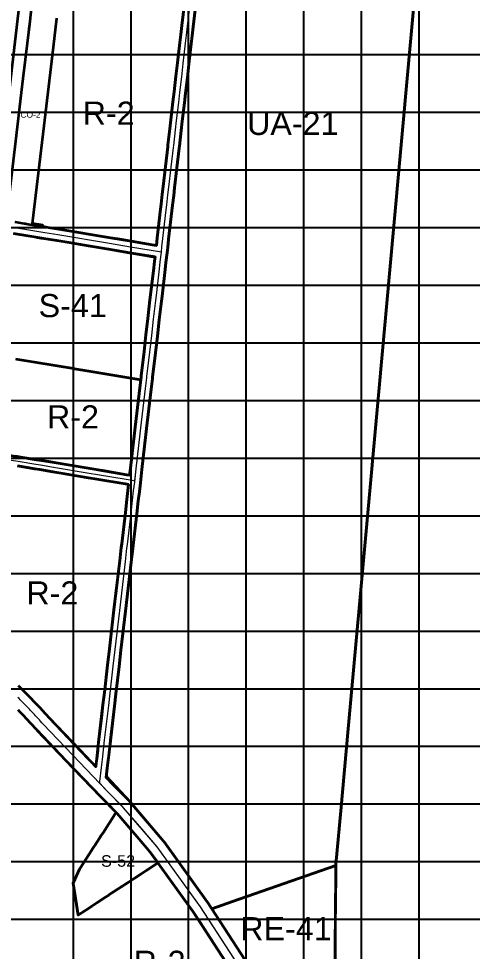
# Model space of a CAD drawing. Header units: millimetres. Extents: x 464536 to 476893, y 870501 to 881610.
# Drawn here: x 469005 to 469792, y 877744 to 879362 of the extents above; entities that cross this region are included whole.
import ezdxf
from ezdxf.enums import TextEntityAlignment as Align

# ---------------------------------------------------------------- set-up
doc = ezdxf.new("R2010")
doc.units = ezdxf.units.MM
for name, color, linetype, lineweight in [('Center_1', 7, 'Continuous', 5), ('Land Use Code', 7, 'Continuous', 35), ('Mixed use', 30, 'Continuous', 35), ('Proposed Road Net work', 7, 'Continuous', 35), ('Recreational _ Environmental', 84, 'Continuous', 35), ('Services', 170, 'Continuous', 35), ('Urban Agriculture-', 90, 'Continuous', 35)]:
    doc.layers.add(name, color=color, linetype=linetype, lineweight=lineweight)
doc.layers.add('Commerce_ Business _ Trade', color=10, linetype='Continuous')
doc.layers.add('Grid1', color=7, linetype='Continuous')
doc.styles.add('Arial', font='arial.ttf')

msp = doc.modelspace()

# ---------------------------------------------------------------- linework, layer by layer
at = {"layer": 'Center_1'}
for points in [[(469145.9, 878038.5), (469145.9, 878039.1), (469148.7, 878063.1), (469150.3, 878077), (469154.2, 878110.4), (469161.3, 878171.1), (469163.7, 878192.1), (469169.2, 878239.3), (469172.5, 878267.9), (469180.4, 878335.6), (469190.3, 878420.6), (469192.9, 878443.5), (469193.7, 878450.2), (469200, 878504.6), (469202.6, 878526.8), (469204.5, 878542.9), (469206.3, 878558.3), (469209, 878581.5), (469216, 878642.2), (469217.2, 878652.5), (469225.1, 878720.9), (469227.3, 878739.1), (469227.5, 878741.5), (469232.4, 878783.6), (469235.8, 878812.6), (469239.1, 878840.9), (469242.9, 878873.6), (469243.9, 878882.1), (469249.3, 878928.5), (469250.6, 878940.2), (469252.6, 878957.1), (469253.7, 878966.5), (469255.4, 878981), (469261.1, 879030.3), (469262.2, 879039.5), (469264.1, 879056.4), (469265.7, 879070.1), (469269.7, 879104.7), (469273.7, 879138.9), (469274.1, 879142.1), (469277.3, 879169.6), (469279.1, 879185.3), (469282.8, 879217), (469284.8, 879234.2), (469287.9, 879261.4), (469290.6, 879284.4), (469294.7, 879319.6), (469296.3, 879333.6), (469298.1, 879349.1), (469306.7, 879423.4)], [(469252.6, 878957.1), (469198.9, 878966.1), (469162.6, 878972.1), (469072.9, 878987.1), (469050.3, 878990.8), (469022.5, 878995.5), (468997.5, 878999.6)], [(469004, 878594.5), (469034.7, 878589.3), (469042.9, 878588), (469065.5, 878584.2), (469127.6, 878573.9), (469141.8, 878571.5), (469191.3, 878563.2), (469201.7, 878561.5), (469206.5, 878560.7)], [(469407.5, 877687.8), (469320.3, 877821.7), (469245.1, 877925.7), (469245.1, 877925.7), (469244.6, 877926.3), (469235.5, 877937), (469218.5, 877956.8), (469187.1, 877993.6), (469184.9, 877995.8), (469170.3, 878010.6), (469158.2, 878022.8), (469110.6, 878072.6), (469099, 878084.7), (469047.5, 878138.6), (469047.3, 878138.7), (469045.3, 878141), (469043.1, 878143.4), (469041, 878145.8), (469038.8, 878148.1), (469036.6, 878150.5), (469034.4, 878152.8), (469032.3, 878155.2), (469030.1, 878157.5), (469027.9, 878159.9), (469025.7, 878162.2), (469023.5, 878164.5), (469021.2, 878166.9), (469019, 878169.2), (469016.8, 878171.5), (469014.6, 878173.8), (469012.3, 878176.1), (469010.1, 878178.4), (469007.8, 878180.7), (469005.6, 878182.9), (469003.6, 878184.9)]]:
    msp.add_lwpolyline(points, dxfattribs=at)
for points in [[(469252.6, 878957.1, 0), (469253.7, 878966.5, 0), (469255.4, 878981, 0), (469261.1, 879030.3, 0), (469262.2, 879039.5, 0), (469264.1, 879056.4, 0), (469265.7, 879070.1, 0), (469269.7, 879104.7, 0), (469273.7, 879138.9, 0), (469274.1, 879142.1, 0), (469277.3, 879169.6, 0), (469279.1, 879185.3, 0), (469282.8, 879217, 0), (469284.8, 879234.2, 0), (469287.9, 879261.4, 0), (469290.6, 879284.4, 0), (469294.7, 879319.6, 0), (469296.3, 879333.6, 0), (469298.1, 879349.1, 0), (469303.6, 879396.2, 0)], [(469252.6, 878957.1, 0), (469198.9, 878966.1, 0), (469162.6, 878972.1, 0), (469072.9, 878987.1, 0), (469050.3, 878990.8, 0), (469022.5, 878995.5, 0), (468997.5, 878999.6, 0), (468946.6, 879008.2, 0)], [(469206.5, 878560.7, 0), (469209, 878581.5, 0), (469216, 878642.2, 0), (469217.2, 878652.5, 0), (469225.1, 878720.9, 0), (469227.3, 878739.1, 0), (469227.5, 878741.5, 0), (469232.4, 878783.6, 0), (469235.8, 878812.6, 0), (469239.1, 878840.9, 0), (469242.9, 878873.6, 0), (469243.9, 878882.1, 0), (469249.3, 878928.5, 0), (469250.6, 878940.2, 0), (469252.6, 878957.1, 0)], [(468899.9, 878611.8, 0), (468904.7, 878611, 0), (468914.7, 878609.3, 0), (468928.3, 878607.1, 0), (468935, 878605.9, 0), (468972, 878599.8, 0), (468980.3, 878598.4, 0), (468980.5, 878598.4, 0), (468984.3, 878597.7, 0), (469004, 878594.5, 0), (469034.7, 878589.3, 0), (469042.9, 878588, 0), (469065.5, 878584.2, 0), (469127.6, 878573.9, 0), (469141.8, 878571.5, 0), (469191.3, 878563.2, 0), (469201.7, 878561.5, 0), (469206.5, 878560.7, 0)], [(469145.6, 878036, 0), (469145.9, 878039.1, 0), (469148.7, 878063.1, 0), (469150.3, 878077, 0), (469154.2, 878110.4, 0), (469161.3, 878171.1, 0), (469163.7, 878192.1, 0), (469169.2, 878239.3, 0), (469172.5, 878267.9, 0), (469180.4, 878335.6, 0), (469190.3, 878420.6, 0), (469192.9, 878443.5, 0), (469193.7, 878450.2, 0), (469200, 878504.6, 0), (469202.6, 878526.8, 0), (469204.5, 878542.9, 0), (469206.3, 878558.3, 0), (469206.5, 878560.7, 0)], [(469679, 877343.4, 0), (469673, 877346.5, 0), (469666.8, 877349.3, 0), (469659.9, 877351.4, 0), (469653.2, 877354, 0), (469646.7, 877357.1, 0), (469640.4, 877360.6, 0), (469634.3, 877364.5, 0), (469628.5, 877368.8, 0), (469623.1, 877373.4, 0), (469617.9, 877378.5, 0), (469613.2, 877383.9, 0), (469607.2, 877391.4, 0), (469601.6, 877399.2, 0), (469596.4, 877407.2, 0), (469591.7, 877415.6, 0), (469587.5, 877424.2, 0), (469524.8, 877532.6, 0), (469407.5, 877687.8, 0), (469320.3, 877821.7, 0), (469245.1, 877925.7, 0), (469187.1, 877993.6, 0), (469158.2, 878022.8, 0), (469145.6, 878036, 0)]]:
    msp.add_polyline3d(points, dxfattribs=at)
at = {"layer": 'Commerce_ Business _ Trade'}
for points in [[(469003.1, 879179.7, 0), (469005.6, 879200.9, 0), (469009.5, 879234.1, 0), (469012.4, 879258.5, 0), (469012.5, 879259.2, 0), (469014.5, 879276.6, 0), (469015.6, 879285.8, 0), (469021.8, 879338.2, 0), (469022.6, 879345, 0), (469023.5, 879352.6, 0), (469025.3, 879368.2, 0)], [(469071.2, 879362.8, 0), (469065.2, 879312.8, 0), (469049, 879176.1, 0), (469039.3, 879094.2, 0), (469029, 879007.1, 0), (469046.8, 879004.1, 0), (469046.5, 879001.6, 0), (469046.1, 879001.7, 0), (469032, 879004, 0), (469024.2, 879005.3, 0), (469016.7, 879006.6, 0), (469010.1, 879007.7, 0), (468999.1, 879009.5, 0)]]:
    msp.add_polyline3d(points, dxfattribs=at)
at = {"layer": 'Grid1'}
for p, q in [((469100, 870600), (469100, 881600)), ((469200, 870600), (469200, 881600)), ((469300, 870600), (469300, 881600)), ((469400, 870600), (469400, 881600)), ((469500, 870600), (469500, 881600)), ((469600, 870600), (469600, 881600)), ((469700, 870600), (469700, 881600)), ((464700, 879300), (472600, 879300)), ((464700, 879200), (472600, 879200)), ((464700, 879100), (472600, 879100)), ((464700, 879000), (472600, 879000)), ((464700, 878900), (472600, 878900)), ((464700, 878800), (472600, 878800)), ((464700, 878700), (472600, 878700)), ((464700, 878600), (472600, 878600)), ((464700, 878600), (472600, 878600)), ((464700, 878500), (472600, 878500)), ((464700, 878400), (472600, 878400)), ((464700, 878300), (472600, 878300)), ((464700, 878200), (472600, 878200)), ((464700, 878100), (472600, 878100)), ((464700, 878000), (472600, 878000)), ((464700, 877900), (472600, 877900)), ((464700, 877800), (472600, 877800))]:
    msp.add_line(p, q, dxfattribs=at)
at = {"layer": 'Mixed use'}
for points in [[(469001.1, 878771.5), (469100, 878755.1), (469102, 878754.7), (469126.5, 878750.6), (469130.5, 878750), (469151, 878746.6), (469216.8, 878735.6), (469215.2, 878722), (469207.3, 878653.7), (469206.1, 878643.4), (469199, 878582.7), (469197.6, 878570.3), (469195.9, 878570.6), (469192.6, 878571.1), (469192.2, 878571.2), (469150.5, 878578.2), (469143.1, 878579.4), (469128.9, 878581.8), (469066.8, 878592.1), (469056.9, 878593.8), (469046.2, 878595.5), (469044.2, 878595.9), (469036, 878597.2), (469026.7, 878598.8), (469005.3, 878602.3), (468999.6, 878603.3)], [(469002.7, 878586.6), (469033.3, 878581.4), (469041.6, 878580.1), (469064.1, 878576.3), (469085.7, 878572.7), (469126.3, 878566), (469140.5, 878563.6), (469190, 878555.4), (469190.4, 878555.3), (469191.2, 878555.2), (469195.7, 878554.4), (469194.5, 878544), (469192.7, 878527.9), (469190.1, 878505.7), (469183.8, 878451.4), (469183, 878444.7), (469180.3, 878421.8), (469179.9, 878418.2), (469170.4, 878336.7), (469162.6, 878269), (469159.3, 878240.5), (469153.8, 878193.2), (469151.3, 878172.2), (469148.6, 878149), (469144.3, 878111.6), (469142.6, 878097), (469142.2, 878093.3), (469140.4, 878078.1), (469139.6, 878071.2), (469138.9, 878064.7), (469137.5, 878066.2), (469126.9, 878077.3), (469101.9, 878103.4), (469058.4, 878148.9), (469056.4, 878151.1), (469054.2, 878153.5), (469052, 878155.9), (469049.8, 878158.3), (469047.6, 878160.7), (469045.4, 878163.1), (469043.2, 878165.4), (469041, 878167.8), (469038.8, 878170.2), (469036.6, 878172.5), (469034.3, 878174.9), (469032.1, 878177.2), (469029.8, 878179.6), (469027.6, 878181.9), (469025.3, 878184.2), (469023.1, 878186.5), (469020.8, 878188.9), (469018.5, 878191.2), (469016.3, 878193.5), (469014, 878195.8), (469011.7, 878198.1), (469009.4, 878200.4), (469007.1, 878202.7), (469004.8, 878204.9)]]:
    msp.add_lwpolyline(points, dxfattribs=at)
for points in [[(469292.6, 879388.2, 0), (469288.2, 879350.3, 0), (469286.4, 879334.7, 0), (469284.7, 879320.7, 0), (469280.7, 879285.6, 0), (469278, 879262.6, 0), (469274.8, 879235.3, 0), (469272.8, 879218.2, 0), (469269.2, 879186.5, 0), (469267.3, 879170.8, 0), (469264.1, 879143.3, 0), (469263.8, 879140, 0), (469259.8, 879105.9, 0), (469255.8, 879071.2, 0), (469254.2, 879057.6, 0), (469252.2, 879040.7, 0), (469251.1, 879031.5, 0), (469245.4, 878982.2, 0), (469243.9, 878968.7, 0), (469229.8, 878971.1, 0), (469200.5, 878976, 0), (469176.5, 878980, 0), (469164.2, 878982, 0), (469074.6, 878996.9, 0), (469051.9, 879000.7, 0), (469046.5, 879001.6, 0), (469046.8, 879004.1, 0), (469029, 879007.1, 0), (469039.3, 879094.2, 0), (469049, 879176.1, 0), (469065.2, 879312.8, 0), (469071.2, 879362.8, 0)], [(469003.8, 878163.3, 0), (469006, 878161.1, 0), (469008.2, 878158.8, 0), (469010.4, 878156.5, 0), (469012.6, 878154.2, 0), (469014.8, 878151.9, 0), (469016.9, 878149.6, 0), (469019.1, 878147.3, 0), (469021.3, 878145, 0), (469023.4, 878142.6, 0), (469025.6, 878140.3, 0), (469027.7, 878138, 0), (469029.9, 878135.7, 0), (469032, 878133.3, 0), (469034.1, 878131, 0), (469036.3, 878128.6, 0), (469036.6, 878128.3, 0), (469088.2, 878074.3, 0), (469147.5, 878012.3, 0), (469174.2, 877985.3, 0), (469171.4, 877981, 0), (469163.7, 877969.2, 0), (469163.6, 877969, 0), (469160.1, 877963.6, 0), (469158.5, 877961, 0), (469151.4, 877950.1, 0), (469147.8, 877944.6, 0), (469146.3, 877942.2, 0), (469139, 877931, 0), (469138.3, 877929.9, 0), (469134.4, 877923.9, 0), (469127.1, 877912.7, 0), (469126, 877911, 0), (469112.7, 877890.4, 0), (469110.5, 877887, 0), (469099.7, 877862.7, 0), (469108.5, 877807.3, 0), (469115.4, 877811.8, 0), (469126.1, 877818.8, 0), (469132.1, 877822.8, 0), (469140.9, 877828.5, 0), (469155.6, 877838.2, 0), (469161.4, 877842, 0), (469161.7, 877842.2, 0), (469196.5, 877864.9, 0), (469199.6, 877867, 0), (469205.3, 877870.7, 0), (469218.5, 877879.4, 0), (469225.8, 877884.1, 0), (469242.5, 877895.1, 0), (469246.7, 877897.9, 0), (469282.5, 877848.3, 0), (469307.9, 877813.2, 0), (469319.4, 877795.5, 0), (469364.2, 877726.7, 0)]]:
    msp.add_polyline3d(points, dxfattribs=at)
at = {"layer": 'Proposed Road Net work'}
for points in [[(469316.7, 879422.2, 0), (469308, 879348, 0), (469306.2, 879332.4, 0), (469304.6, 879318.4, 0), (469300.5, 879283.3, 0), (469297.9, 879260.3, 0), (469294.7, 879233, 0), (469292.7, 879215.9, 0), (469289, 879184.2, 0), (469287.2, 879168.4, 0), (469284, 879140.9, 0), (469283.6, 879137.7, 0), (469279.7, 879103.6, 0), (469275.6, 879068.9, 0), (469274, 879055.3, 0), (469272.1, 879038.4, 0), (469271, 879029.1, 0), (469265.3, 878979.9, 0), (469263.6, 878965.3, 0), (469262.5, 878956, 0), (469260.5, 878939, 0), (469259.2, 878927.3, 0), (469253.8, 878880.9, 0), (469252.8, 878872.4, 0), (469249, 878839.7, 0), (469245.7, 878811.4, 0), (469242.4, 878782.4, 0), (469237.5, 878740.4, 0), (469237.2, 878737.9, 0), (469235.1, 878719.7, 0), (469227.1, 878651.4, 0), (469225.9, 878641, 0), (469218.9, 878580.4, 0), (469216.2, 878557.2, 0), (469214.4, 878541.7, 0), (469212.5, 878525.6, 0), (469209.9, 878503.4, 0), (469203.6, 878449, 0), (469202.9, 878442.4, 0), (469200.2, 878419.5, 0), (469190.3, 878334.4, 0), (469182.4, 878266.7, 0), (469179.1, 878238.2, 0), (469173.6, 878190.9, 0), (469171.2, 878169.9, 0), (469164.2, 878109.3, 0), (469160.3, 878075.8, 0), (469158.7, 878062, 0), (469156.8, 878046, 0), (469169, 878033.2, 0), (469180.9, 878021.1, 0), (469195.5, 878006.4, 0), (469197.8, 878004.1, 0), (469198.5, 878003.3, 0), (469229.9, 877966.6, 0), (469246.9, 877946.7, 0), (469256, 877936, 0), (469256.6, 877935.4, 0), (469257.3, 877934.4, 0), (469332.4, 877830.5, 0), (469332.8, 877829.9, 0), (469419.7, 877696.4, 0)], [(469316.7, 879422.2, 0), (469308, 879348, 0), (469306.2, 879332.4, 0), (469304.6, 879318.4, 0), (469300.5, 879283.3, 0), (469297.9, 879260.3, 0), (469294.7, 879233, 0), (469292.7, 879215.9, 0), (469289, 879184.2, 0), (469287.2, 879168.4, 0), (469284, 879140.9, 0), (469283.6, 879137.7, 0), (469279.7, 879103.6, 0), (469275.6, 879068.9, 0), (469274, 879055.3, 0), (469272.1, 879038.4, 0), (469271, 879029.1, 0), (469265.3, 878979.9, 0), (469263.6, 878965.3, 0), (469262.5, 878956, 0), (469260.5, 878939, 0), (469259.2, 878927.3, 0), (469253.8, 878880.9, 0), (469252.8, 878872.4, 0), (469249, 878839.7, 0), (469245.7, 878811.4, 0), (469242.4, 878782.4, 0), (469237.5, 878740.4, 0), (469237.2, 878737.9, 0), (469235.1, 878719.7, 0), (469227.1, 878651.4, 0), (469225.9, 878641, 0), (469218.9, 878580.4, 0), (469216.2, 878557.2, 0), (469214.4, 878541.7, 0), (469212.5, 878525.6, 0), (469209.9, 878503.4, 0), (469203.6, 878449, 0), (469202.9, 878442.4, 0), (469200.2, 878419.5, 0), (469190.3, 878334.4, 0), (469182.4, 878266.7, 0), (469179.1, 878238.2, 0), (469173.6, 878190.9, 0), (469171.2, 878169.9, 0), (469164.2, 878109.3, 0), (469160.3, 878075.8, 0), (469158.7, 878062, 0), (469157.1, 878048.4, 0), (469198.3, 878003.5, 0), (469256.6, 877935.4, 0), (469257.3, 877934.5, 0), (469332.4, 877830.5, 0), (469332.8, 877829.9, 0), (469419.7, 877696.4, 0)], [(468999.1, 879009.5, 0), (469024.2, 879005.3, 0), (469051.9, 879000.7, 0), (469074.6, 878996.9, 0), (469164.2, 878982, 0), (469200.5, 878976, 0), (469243.9, 878968.7, 0), (469245.4, 878982.2, 0), (469251.1, 879031.5, 0), (469252.2, 879040.7, 0), (469254.2, 879057.6, 0), (469255.8, 879071.2, 0), (469259.8, 879105.9, 0), (469263.8, 879140, 0), (469264.1, 879143.3, 0), (469267.3, 879170.8, 0), (469269.2, 879186.5, 0), (469272.8, 879218.2, 0), (469274.8, 879235.3, 0), (469278, 879262.6, 0), (469280.7, 879285.6, 0), (469284.7, 879320.7, 0), (469286.4, 879334.7, 0), (469288.2, 879350.3, 0), (469292.6, 879388.2, 0)], [(468999.1, 879009.5, 0), (469024.2, 879005.3, 0), (469051.9, 879000.7, 0), (469074.6, 878996.9, 0), (469164.2, 878982, 0), (469200.5, 878976, 0), (469243.9, 878968.7, 0), (469245.4, 878982.2, 0), (469251.1, 879031.5, 0), (469252.2, 879040.7, 0), (469254.2, 879057.6, 0), (469255.8, 879071.2, 0), (469259.8, 879105.9, 0), (469263.8, 879140, 0), (469264.1, 879143.3, 0), (469267.3, 879170.8, 0), (469269.2, 879186.5, 0), (469272.8, 879218.2, 0), (469274.8, 879235.3, 0), (469278, 879262.6, 0), (469280.7, 879285.6, 0), (469284.7, 879320.7, 0), (469286.4, 879334.7, 0), (469288.2, 879350.3, 0), (469292.6, 879388.2, 0)], [(468985.6, 878605.6, 0), (469005.3, 878602.3, 0), (469036, 878597.2, 0), (469044.2, 878595.9, 0), (469066.8, 878592.1, 0), (469128.9, 878581.8, 0), (469143.1, 878579.4, 0), (469192.6, 878571.1, 0), (469197.6, 878570.3, 0), (469199, 878582.7, 0), (469206.1, 878643.4, 0), (469207.3, 878653.7, 0), (469215.2, 878722, 0), (469217.3, 878740.3, 0), (469217.6, 878742.7, 0), (469222.5, 878784.8, 0), (469225.9, 878813.7, 0), (469229.1, 878842, 0), (469232.9, 878874.7, 0), (469233.9, 878883.3, 0), (469239.3, 878929.7, 0), (469240.7, 878941.3, 0), (469241.6, 878948.8, 0), (469197.2, 878956.2, 0), (469160.9, 878962.3, 0), (469071.3, 878977.2, 0), (469048.6, 878981, 0), (469020.9, 878985.6, 0), (468995.8, 878989.8, 0)], [(468985.6, 878605.6, 0), (469005.3, 878602.3, 0), (469036, 878597.2, 0), (469044.2, 878595.9, 0), (469066.8, 878592.1, 0), (469128.9, 878581.8, 0), (469143.1, 878579.4, 0), (469192.6, 878571.1, 0), (469197.6, 878570.3, 0), (469199, 878582.7, 0), (469206.1, 878643.4, 0), (469207.3, 878653.7, 0), (469215.2, 878722, 0), (469217.3, 878740.3, 0), (469217.6, 878742.7, 0), (469222.5, 878784.8, 0), (469225.9, 878813.7, 0), (469229.1, 878842, 0), (469232.9, 878874.7, 0), (469233.9, 878883.3, 0), (469239.3, 878929.7, 0), (469240.7, 878941.3, 0), (469241.6, 878948.8, 0), (469197.2, 878956.2, 0), (469160.9, 878962.3, 0), (469071.3, 878977.2, 0), (469048.6, 878981, 0), (469020.9, 878985.6, 0), (468995.8, 878989.8, 0)], [(469004.8, 878204.9, 0), (469007.1, 878202.7, 0), (469009.4, 878200.4, 0), (469011.7, 878198.1, 0), (469014.1, 878195.6, 0), (469016.3, 878193.5, 0), (469018.5, 878191.2, 0), (469020.8, 878188.9, 0), (469023.1, 878186.5, 0), (469025.3, 878184.2, 0), (469027.6, 878181.9, 0), (469029.8, 878179.6, 0), (469032.1, 878177.2, 0), (469034.3, 878174.9, 0), (469036.6, 878172.5, 0), (469038.8, 878170.2, 0), (469041, 878167.8, 0), (469043.2, 878165.4, 0), (469045.4, 878163.1, 0), (469047.6, 878160.7, 0), (469049.8, 878158.3, 0), (469052, 878155.9, 0), (469054.2, 878153.5, 0), (469056.4, 878151.1, 0), (469058.4, 878148.9, 0), (469109.9, 878095, 0), (469121.4, 878083, 0), (469138.8, 878064.5, 0), (469140.4, 878078.1, 0), (469144.3, 878111.6, 0), (469151.3, 878172.2, 0), (469153.8, 878193.2, 0), (469159.3, 878240.5, 0), (469162.6, 878269, 0), (469170.4, 878336.7, 0), (469180.3, 878421.8, 0), (469183, 878444.7, 0), (469183.8, 878451.4, 0), (469190.1, 878505.7, 0), (469192.7, 878527.9, 0), (469194.5, 878544, 0), (469195.7, 878554.4, 0), (469190, 878555.4, 0), (469140.5, 878563.6, 0), (469126.3, 878566, 0), (469064.1, 878576.3, 0), (469041.6, 878580.1, 0), (469033.3, 878581.4, 0), (469002.7, 878586.6, 0)], [(469394.9, 877679.6, 0), (469307.9, 877813.2, 0), (469233.2, 877916.5, 0), (469224.1, 877927.2, 0), (469207.1, 877947.1, 0), (469176.1, 877983.4, 0), (469174.2, 877985.3, 0), (469159.6, 878000.1, 0), (469147.5, 878012.3, 0), (469099.7, 878062.2, 0), (469088.2, 878074.3, 0), (469036.4, 878128.4, 0), (469034.1, 878131, 0), (469032, 878133.3, 0), (469029.9, 878135.7, 0), (469027.7, 878138, 0), (469025.6, 878140.3, 0), (469023.4, 878142.6, 0), (469021.3, 878145, 0), (469019.1, 878147.3, 0), (469016.9, 878149.6, 0), (469014.8, 878151.9, 0), (469012.6, 878154.2, 0), (469010.4, 878156.5, 0), (469008.2, 878158.8, 0), (469006, 878161.1, 0), (469003.8, 878163.3, 0)]]:
    msp.add_polyline3d(points, dxfattribs=at)
at = {"layer": 'Recreational _ Environmental'}
msp.add_lwpolyline([(469552.5, 877605.8), (469554.1, 877752.2), (469555.4, 877876.9), (469555.6, 877893), (469555.6, 877894.8), (469564.1, 877988.2), (469577, 878130.2), (469611.5, 878511.2), (469696.6, 879450.6), (469703.7, 879528.2), (469720.3, 879711.4), (469736.2, 879887), (469784.8, 880423.7), (469756.7, 880518.4), (469979.1, 880473)], dxfattribs=at)
for points in [[(468995.6, 879115.8), (468983.3, 879012.2), (468979.2, 879012.9), (468974.5, 879013.7), (468970.2, 879014.4), (468964.4, 879015.4), (468962.6, 879015.7), (468962.9, 879018.1), (468965.7, 879041.5), (468967, 879052.5), (468969.5, 879074.3), (468972.3, 879097.6), (469012.9, 879442.5), (469033.6, 879438.5), (469028.6, 879396), (469023.5, 879352.6), (469012.4, 879258.5), (469009.5, 879234.1), (468999.6, 879149.9)], [(469552.1, 877562.8), (469551.6, 877516.2), (469537.7, 877540.1), (469536.7, 877541.7), (469419.7, 877696.4), (469340.3, 877818.4), (469376.1, 877830.8), (469555.6, 877893), (469555.4, 877876.9), (469554.5, 877786.4), (469554.1, 877752.2), (469552.5, 877605.8)]]:
    msp.add_lwpolyline(points, close=True, dxfattribs=at)
at = {"layer": 'Services'}
msp.add_lwpolyline([(468995.8, 878989.8), (469020.9, 878985.6), (469032.9, 878983.6), (469037.7, 878982.8), (469044.2, 878981.7), (469045.4, 878981.5), (469048.6, 878981), (469071.3, 878977.2), (469086, 878974.8), (469129.9, 878967.5), (469160.9, 878962.3), (469171.3, 878960.5), (469197.2, 878956.2), (469200.7, 878955.7), (469228.6, 878951), (469235.1, 878949.9), (469236.3, 878949.7), (469241.6, 878948.8), (469240.7, 878941.3), (469239.3, 878929.7), (469233.9, 878883.3), (469232.9, 878874.7), (469229.1, 878842), (469225.9, 878813.7), (469222.5, 878784.8), (469217.6, 878742.7), (469217.3, 878740.3), (469216.8, 878735.6), (469151, 878746.6), (469130.5, 878750), (469126.5, 878750.6), (469102, 878754.7), (469100, 878755.1), (469000, 878771.7)], dxfattribs=at)
msp.add_lwpolyline([(469207.1, 877947.1), (469233.2, 877916.6), (469233.3, 877916.4), (469244.6, 877900.8), (469246.7, 877897.9), (469242.5, 877895.1), (469225.8, 877884.1), (469218.5, 877879.4), (469205.3, 877870.7), (469196.5, 877864.9), (469193.7, 877863.1), (469161.7, 877842.2), (469161.4, 877842), (469155.6, 877838.2), (469140.9, 877828.5), (469132.1, 877822.8), (469126.1, 877818.8), (469115.4, 877811.8), (469108.5, 877807.3), (469099.7, 877862.7), (469110.5, 877887), (469112.7, 877890.4), (469126, 877911), (469127.1, 877912.7), (469134.4, 877923.9), (469138.3, 877929.9), (469139, 877931), (469141.1, 877934.2), (469146.3, 877942.2), (469147.8, 877944.6), (469151.4, 877950.1), (469160.1, 877963.6), (469163.6, 877969), (469163.7, 877969.2), (469171.4, 877981), (469174.2, 877985.3), (469176.1, 877983.4)], close=True, dxfattribs=at)
at = {"layer": 'Urban Agriculture-'}
msp.add_polyline3d([(469696.6, 879450.6, 0), (469611.5, 878511.2, 0), (469577, 878130.2, 0), (469564.1, 877988.2, 0), (469555.6, 877894.8, 0), (469555.6, 877893, 0), (469376.1, 877830.8, 0), (469340.3, 877818.4, 0), (469332.8, 877829.9, 0), (469332.4, 877830.5, 0), (469257.3, 877934.5, 0), (469256.6, 877935.4, 0), (469198.5, 878003.3, 0), (469197.8, 878004.1, 0), (469169, 878033.2, 0), (469156.8, 878046, 0), (469158.7, 878062, 0), (469160.3, 878075.8, 0), (469160.6, 878078.2, 0), (469164.2, 878109.3, 0), (469164.3, 878110.5, 0), (469171.2, 878169.9, 0), (469173.6, 878190.9, 0), (469179.1, 878238.2, 0), (469182.4, 878266.7, 0), (469190.3, 878334.4, 0), (469200.2, 878419.5, 0), (469202.9, 878442.4, 0), (469203.6, 878449, 0), (469209.9, 878503.4, 0), (469212.5, 878525.6, 0), (469214.4, 878541.7, 0), (469216.2, 878557.2, 0), (469218.9, 878580.4, 0), (469225.9, 878641, 0), (469227.1, 878651.4, 0), (469235.1, 878719.7, 0), (469237.2, 878737.9, 0), (469237.5, 878740.4, 0), (469242.4, 878782.4, 0), (469245.7, 878811.4, 0), (469249, 878839.7, 0), (469252.8, 878872.4, 0), (469253.8, 878880.9, 0), (469259.2, 878927.3, 0), (469260.5, 878939, 0), (469262.5, 878956, 0), (469263.6, 878965.3, 0), (469265.3, 878979.9, 0), (469271, 879029.1, 0), (469272.1, 879038.4, 0), (469274, 879055.3, 0), (469275.6, 879068.9, 0), (469279.7, 879103.6, 0), (469283.6, 879137.7, 0), (469284, 879140.9, 0), (469287.2, 879168.4, 0), (469289, 879184.2, 0), (469292.7, 879215.9, 0), (469294.7, 879233, 0), (469297.9, 879260.3, 0), (469300.5, 879283.3, 0), (469304.6, 879318.4, 0), (469306.2, 879332.4, 0), (469308, 879348, 0), (469316.7, 879422.2, 0)], dxfattribs=at)

# ---------------------------------------------------------------- texts
at = {"layer": 'Land Use Code', "color": 7, "true_color": 0xffffff, "style": 'Arial'}
for s, height, p in [('R-2', 40.08, (469161.1, 879166.2)), ('CO-2', 10.49, (469025.5, 879187.3)), ('UA-21', 40.08, (469480.7, 879148.4)), ('S-41', 40.08, (469098.7, 878832.4)), ('R-2', 40.08, (469099.2, 878639.4)), ('R-2', 40.08, (469063.4, 878334)), ('S-52', 20.04, (469177.5, 877885.1)), ('RE-41', 40.08, (469468.9, 877751.6)), ('R-2', 40.08, (469249.5, 877693.3))]:
    msp.add_text(s, height=height, dxfattribs=at).set_placement(p, align=Align.BOTTOM_CENTER)

doc.saveas('drawing.dxf')
